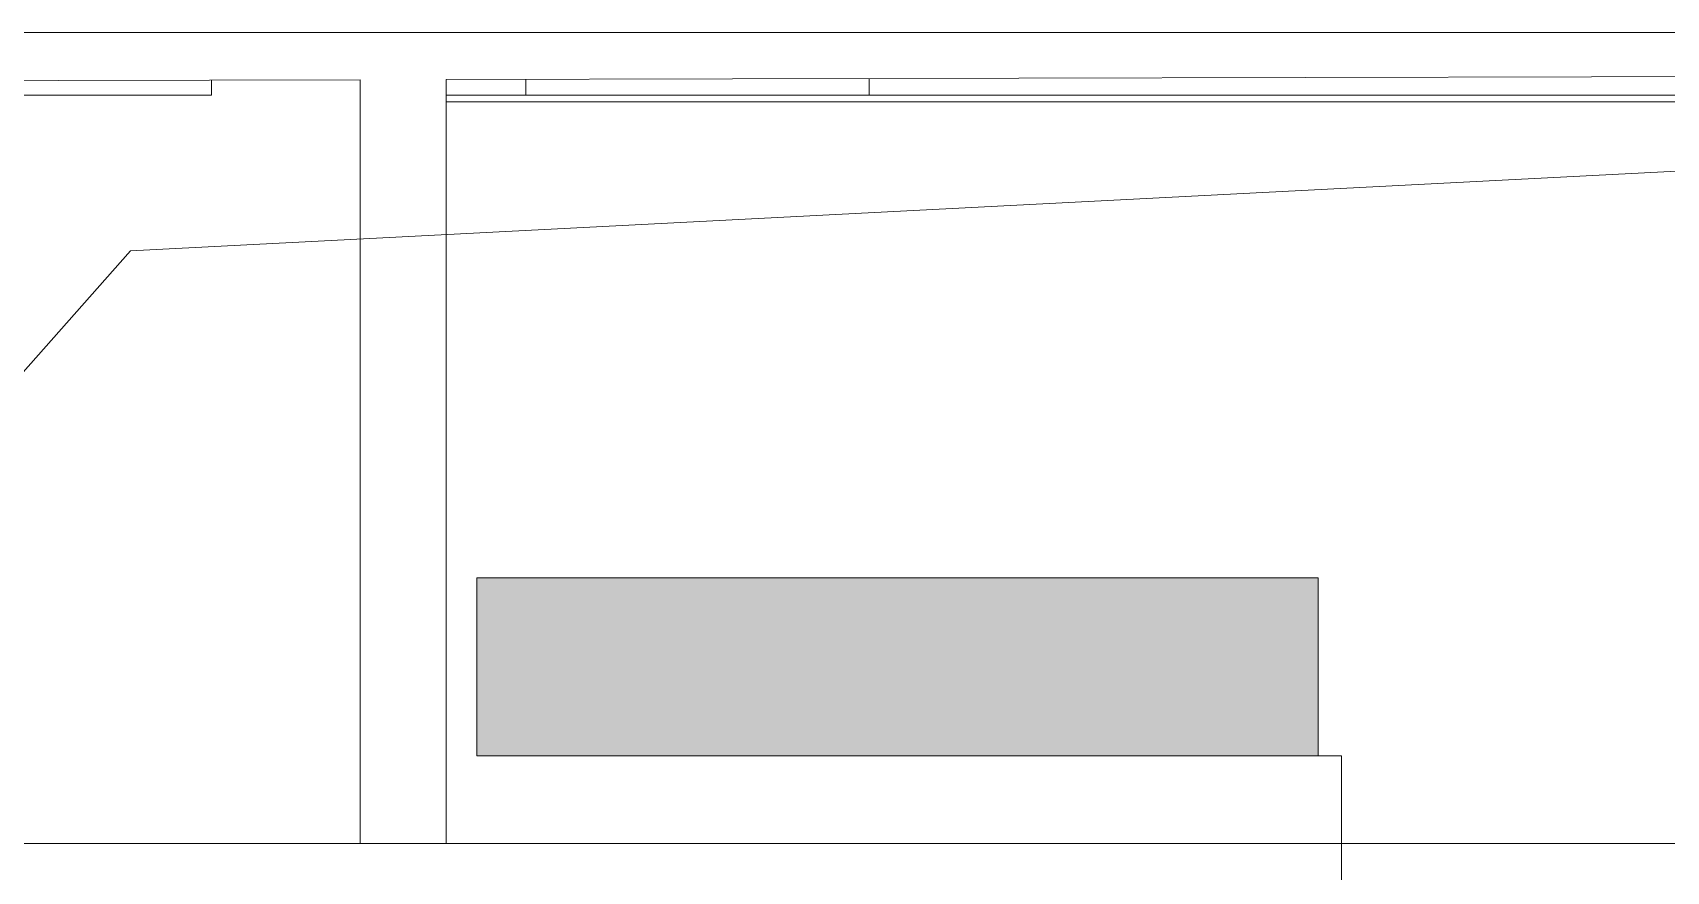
# Model space of a CAD drawing. Header units: millimetres. Extents: x -546 to 1681, y -650 to 1730.
# Drawn here: x 499.93 to 547.5, y 465.96 to 490.37 of the extents above; entities that cross this region are included whole.
import ezdxf

# ---------------------------------------------------------------- set-up
doc = ezdxf.new("R2010")
doc.units = ezdxf.units.MM

msp = doc.modelspace()

# ---------------------------------------------------------------- hatches: boundary and pattern name
at = {"true_color": 0xffffff}
h = msp.add_hatch(color=7, dxfattribs=at)
h.dxf.hatch_style = 2
h.paths.add_polyline_path([(512.871, 474.496), (537.369, 474.496), (537.369, 469.319), (512.871, 469.319)])
at = {"true_color": 0x0077b0}
h = msp.add_hatch(color=144, dxfattribs=at)
h.dxf.hatch_style = 2
h.paths.add_polyline_path([(534.236, 474.514), (534.313, 474.488), (534.338, 474.412), (534.338, 472.594), (534.313, 472.52), (534.236, 472.496), (534.16, 472.52), (534.135, 472.594), (534.135, 474.081), (533.726, 473.464), (533.681, 473.419), (533.63, 473.405), (533.581, 473.419), (533.537, 473.464), (533.127, 474.081), (533.127, 472.594), (533.102, 472.52), (533.026, 472.496), (532.95, 472.52), (532.924, 472.594), (532.924, 474.412), (532.95, 474.488), (533.026, 474.514), (533.075, 474.501), (533.114, 474.463), (533.63, 473.687), (534.152, 474.468), (534.188, 474.503)])
h = msp.add_hatch(color=144, dxfattribs=at)
h.dxf.hatch_style = 2
h.paths.add_polyline_path([(536.661, 473.503), (536.458, 473.503), (536.385, 473.529), (536.359, 473.605), (536.385, 473.681), (536.458, 473.706), (536.661, 473.706), (536.778, 473.729), (536.876, 473.794), (536.942, 473.892), (536.963, 474.008), (536.942, 474.125), (536.876, 474.223), (536.778, 474.289), (536.661, 474.31), (536.258, 474.31), (536.182, 474.336), (536.157, 474.412), (536.182, 474.488), (536.258, 474.514), (536.661, 474.514), (536.762, 474.505), (536.855, 474.477), (536.94, 474.432), (537.017, 474.367), (537.082, 474.289), (537.129, 474.202), (537.157, 474.109), (537.166, 474.008), (537.154, 473.889), (537.116, 473.782), (537.052, 473.687), (536.963, 473.605), (537.052, 473.522), (537.116, 473.427), (537.154, 473.32), (537.166, 473.201), (537.166, 472.998), (537.157, 472.898), (537.129, 472.805), (537.082, 472.72), (537.017, 472.642), (536.939, 472.578), (536.854, 472.532), (536.761, 472.505), (536.661, 472.496), (536.258, 472.496), (536.182, 472.52), (536.157, 472.594), (536.182, 472.671), (536.258, 472.696), (536.661, 472.696), (536.778, 472.719), (536.876, 472.786), (536.942, 472.883), (536.963, 473.001), (536.963, 473.201), (536.942, 473.318), (536.876, 473.416), (536.778, 473.482)])
h = msp.add_hatch(color=144, dxfattribs=at)
h.dxf.hatch_style = 2
h.paths.add_polyline_path([(535.651, 472.998), (534.844, 472.998), (534.768, 473.023), (534.742, 473.1), (534.768, 473.176), (534.844, 473.201), (535.651, 473.201), (535.727, 473.176), (535.752, 473.1), (535.727, 473.023)])
h = msp.add_hatch(color=144, dxfattribs=at)
h.paths.add_polyline_path([(524.554, 471.521), (524.554, 470.31), (524.524, 470.153), (524.435, 470.022), (524.305, 469.935), (524.15, 469.906), (523.947, 469.906), (523.791, 469.935), (523.662, 470.022), (523.573, 470.153), (523.544, 470.31), (523.544, 470.914), (523.573, 471.071), (523.662, 471.202), (523.792, 471.288), (523.947, 471.317), (524.351, 471.317), (524.351, 471.521), (524.336, 471.599), (524.294, 471.665), (524.229, 471.706), (524.15, 471.721), (523.845, 471.721), (523.772, 471.746), (523.747, 471.822), (523.772, 471.899), (523.845, 471.924), (524.15, 471.924), (524.307, 471.895), (524.435, 471.806), (524.524, 471.677)])
h.paths.add_polyline_path([(524.351, 470.31), (524.351, 471.114), (523.947, 471.114), (523.869, 471.1), (523.804, 471.058), (523.761, 470.992), (523.747, 470.914), (523.747, 470.31), (523.762, 470.233), (523.806, 470.166), (523.871, 470.122), (523.947, 470.107), (524.15, 470.107), (524.227, 470.122), (524.291, 470.166), (524.336, 470.232)])
h = msp.add_hatch(color=144, dxfattribs=at)
h.paths.add_polyline_path([(513.07, 470.408), (513.07, 470.812), (513.079, 470.914), (513.106, 471.008), (513.152, 471.093), (513.217, 471.171), (513.294, 471.235), (513.38, 471.281), (513.473, 471.308), (513.575, 471.317), (513.77, 471.281), (513.933, 471.173), (513.998, 471.096), (514.044, 471.01), (514.071, 470.916), (514.08, 470.812), (514.08, 470.408), (514.07, 470.308), (514.042, 470.216), (513.995, 470.131), (513.931, 470.053), (513.854, 469.988), (513.769, 469.943), (513.675, 469.915), (513.575, 469.906), (513.473, 469.915), (513.38, 469.943), (513.294, 469.988), (513.217, 470.053), (513.152, 470.131), (513.106, 470.216), (513.079, 470.308)])
h.paths.add_polyline_path([(513.877, 470.411), (513.877, 470.815), (513.856, 470.931), (513.789, 471.03), (513.692, 471.095), (513.575, 471.117), (513.458, 471.095), (513.361, 471.03), (513.294, 470.931), (513.273, 470.815), (513.273, 470.411), (513.294, 470.294), (513.361, 470.197), (513.458, 470.13), (513.575, 470.107), (513.692, 470.13), (513.789, 470.197), (513.856, 470.295)])
h = msp.add_hatch(color=144, dxfattribs=at)
h.dxf.hatch_style = 2
h.paths.add_polyline_path([(514.586, 471.317), (515.494, 471.317), (515.65, 471.288), (515.78, 471.202), (515.869, 471.071), (515.898, 470.914), (515.898, 470.005), (515.873, 469.93), (515.796, 469.906), (515.72, 469.93), (515.695, 470.005), (515.695, 470.914), (515.68, 470.992), (515.639, 471.058), (515.573, 471.101), (515.494, 471.114), (515.291, 471.114), (515.291, 470.005), (515.266, 469.93), (515.19, 469.906), (515.116, 469.93), (515.091, 470.005), (515.091, 471.114), (514.687, 471.114), (514.687, 470.005), (514.662, 469.93), (514.586, 469.906), (514.51, 469.93), (514.484, 470.005), (514.484, 471.219), (514.51, 471.292)])
h = msp.add_hatch(color=144, dxfattribs=at)
h.dxf.hatch_style = 2
h.paths.add_polyline_path([(516.994, 470.005), (516.994, 471.219), (517.019, 471.292), (517.095, 471.317), (517.6, 471.317), (517.755, 471.288), (517.885, 471.202), (517.974, 471.071), (518.004, 470.914), (518.004, 470.005), (517.979, 469.93), (517.902, 469.906), (517.826, 469.93), (517.801, 470.005), (517.801, 470.914), (517.786, 470.992), (517.744, 471.058), (517.679, 471.101), (517.6, 471.114), (517.197, 471.114), (517.197, 470.005), (517.172, 469.93), (517.095, 469.906), (517.019, 469.93)])
h = msp.add_hatch(color=144, dxfattribs=at)
h.paths.add_polyline_path([(518.408, 470.408), (518.408, 470.812), (518.417, 470.914), (518.445, 471.008), (518.49, 471.093), (518.555, 471.171), (518.633, 471.235), (518.718, 471.281), (518.812, 471.308), (518.913, 471.317), (519.108, 471.281), (519.271, 471.173), (519.336, 471.096), (519.382, 471.01), (519.409, 470.916), (519.418, 470.812), (519.418, 470.408), (519.409, 470.308), (519.38, 470.216), (519.334, 470.131), (519.269, 470.053), (519.192, 469.988), (519.107, 469.943), (519.014, 469.915), (518.913, 469.906), (518.812, 469.915), (518.718, 469.943), (518.633, 469.988), (518.555, 470.053), (518.49, 470.131), (518.445, 470.216), (518.417, 470.308)])
h.paths.add_polyline_path([(519.215, 470.411), (519.215, 470.815), (519.194, 470.931), (519.128, 471.03), (519.03, 471.095), (518.913, 471.117), (518.796, 471.095), (518.699, 471.03), (518.633, 470.931), (518.611, 470.815), (518.611, 470.411), (518.633, 470.294), (518.699, 470.197), (518.796, 470.13), (518.913, 470.107), (519.03, 470.13), (519.128, 470.197), (519.194, 470.295)])
h = msp.add_hatch(color=144, dxfattribs=at)
h.dxf.hatch_style = 2
h.paths.add_polyline_path([(520.327, 471.317), (520.731, 471.317), (520.807, 471.292), (520.832, 471.219), (520.832, 470.005), (520.807, 469.93), (520.731, 469.906), (520.655, 469.93), (520.63, 470.005), (520.63, 471.114), (520.398, 471.114), (520.017, 469.974), (519.983, 469.923), (519.924, 469.906), (519.848, 469.932), (519.823, 470.008), (519.828, 470.039), (520.226, 471.236), (520.266, 471.298)])
h = msp.add_hatch(color=144, dxfattribs=at)
h.paths.add_polyline_path([(522.044, 471.114), (521.64, 471.114), (521.562, 471.1), (521.496, 471.058), (521.454, 470.992), (521.44, 470.914), (521.44, 470.31), (521.455, 470.233), (521.499, 470.166), (521.564, 470.122), (521.64, 470.107), (521.843, 470.107), (521.92, 470.122), (521.984, 470.166), (522.029, 470.232), (522.044, 470.31)])
h.paths.add_polyline_path([(522.447, 470.005), (522.422, 469.93), (522.349, 469.906), (522.219, 469.932), (522.117, 470.01), (521.992, 469.932), (521.843, 469.906), (521.64, 469.906), (521.484, 469.935), (521.355, 470.022), (521.266, 470.152), (521.237, 470.31), (521.237, 470.914), (521.266, 471.071), (521.355, 471.202), (521.484, 471.288), (521.64, 471.317), (522.145, 471.317), (522.221, 471.292), (522.247, 471.219), (522.247, 470.208), (522.272, 470.132), (522.349, 470.107), (522.422, 470.081)])
h = msp.add_hatch(color=144, dxfattribs=at)
h.paths.add_polyline_path([(524.958, 470.408), (524.958, 470.812), (524.967, 470.914), (524.995, 471.008), (525.04, 471.093), (525.105, 471.171), (525.183, 471.235), (525.268, 471.281), (525.362, 471.308), (525.463, 471.317), (525.658, 471.281), (525.821, 471.173), (525.886, 471.096), (525.932, 471.01), (525.959, 470.916), (525.968, 470.812), (525.968, 470.408), (525.959, 470.308), (525.93, 470.216), (525.884, 470.131), (525.819, 470.053), (525.742, 469.988), (525.657, 469.943), (525.564, 469.915), (525.463, 469.906), (525.362, 469.915), (525.268, 469.943), (525.183, 469.988), (525.105, 470.053), (525.04, 470.131), (524.995, 470.216), (524.967, 470.308)])
h.paths.add_polyline_path([(525.765, 470.411), (525.765, 470.815), (525.744, 470.931), (525.678, 471.03), (525.58, 471.095), (525.463, 471.117), (525.346, 471.095), (525.249, 471.03), (525.183, 470.931), (525.161, 470.815), (525.161, 470.411), (525.183, 470.294), (525.249, 470.197), (525.346, 470.13), (525.463, 470.107), (525.58, 470.13), (525.678, 470.197), (525.744, 470.295)])
h = msp.add_hatch(color=144, dxfattribs=at)
h.dxf.hatch_style = 2
h.paths.add_polyline_path([(527.064, 470.005), (527.064, 471.219), (527.089, 471.292), (527.165, 471.317), (527.67, 471.317), (527.824, 471.288), (527.955, 471.202), (528.044, 471.071), (528.074, 470.914), (528.074, 470.005), (528.048, 469.93), (527.972, 469.906), (527.896, 469.93), (527.871, 470.005), (527.871, 470.914), (527.856, 470.992), (527.814, 471.058), (527.749, 471.101), (527.67, 471.114), (527.267, 471.114), (527.267, 470.005), (527.241, 469.93), (527.165, 469.906), (527.089, 469.93)])
h = msp.add_hatch(color=144, dxfattribs=at)
h.paths.add_polyline_path([(528.478, 470.408), (528.478, 470.812), (528.487, 470.914), (528.514, 471.008), (528.56, 471.093), (528.625, 471.171), (528.703, 471.235), (528.788, 471.281), (528.881, 471.308), (528.983, 471.317), (529.178, 471.281), (529.341, 471.173), (529.406, 471.096), (529.452, 471.01), (529.479, 470.916), (529.488, 470.812), (529.488, 470.408), (529.478, 470.308), (529.45, 470.216), (529.404, 470.131), (529.339, 470.053), (529.262, 469.988), (529.177, 469.943), (529.083, 469.915), (528.983, 469.906), (528.881, 469.915), (528.788, 469.943), (528.703, 469.988), (528.625, 470.053), (528.56, 470.131), (528.514, 470.216), (528.487, 470.308)])
h.paths.add_polyline_path([(529.285, 470.411), (529.285, 470.815), (529.264, 470.931), (529.197, 471.03), (529.1, 471.095), (528.983, 471.117), (528.866, 471.095), (528.769, 471.03), (528.702, 470.931), (528.681, 470.815), (528.681, 470.411), (528.702, 470.294), (528.769, 470.197), (528.866, 470.13), (528.983, 470.107), (529.1, 470.13), (529.197, 470.197), (529.264, 470.295)])
h = msp.add_hatch(color=144, dxfattribs=at)
h.dxf.hatch_style = 2
h.paths.add_polyline_path([(529.994, 471.317), (530.902, 471.317), (531.058, 471.288), (531.188, 471.202), (531.277, 471.071), (531.306, 470.914), (531.306, 470.005), (531.281, 469.93), (531.204, 469.906), (531.128, 469.93), (531.103, 470.005), (531.103, 470.914), (531.088, 470.992), (531.047, 471.058), (530.981, 471.101), (530.902, 471.114), (530.699, 471.114), (530.699, 470.005), (530.674, 469.93), (530.598, 469.906), (530.524, 469.93), (530.499, 470.005), (530.499, 471.114), (530.095, 471.114), (530.095, 470.005), (530.07, 469.93), (529.994, 469.906), (529.918, 469.93), (529.892, 470.005), (529.892, 471.219), (529.918, 471.292)])
h = msp.add_hatch(color=144, dxfattribs=at)
h.paths.add_polyline_path([(531.711, 470.408), (531.711, 470.812), (531.72, 470.914), (531.747, 471.008), (531.793, 471.093), (531.857, 471.171), (531.935, 471.235), (532.02, 471.281), (532.114, 471.308), (532.215, 471.317), (532.41, 471.281), (532.574, 471.173), (532.638, 471.096), (532.684, 471.01), (532.711, 470.916), (532.72, 470.812), (532.72, 470.408), (532.711, 470.308), (532.683, 470.216), (532.636, 470.131), (532.571, 470.053), (532.494, 469.988), (532.409, 469.943), (532.316, 469.915), (532.215, 469.906), (532.114, 469.915), (532.02, 469.943), (531.935, 469.988), (531.857, 470.053), (531.793, 470.131), (531.747, 470.216), (531.72, 470.308)])
h.paths.add_polyline_path([(532.517, 470.411), (532.517, 470.815), (532.496, 470.931), (532.43, 471.03), (532.332, 471.095), (532.215, 471.117), (532.098, 471.095), (532.001, 471.03), (531.935, 470.931), (531.913, 470.815), (531.913, 470.411), (531.935, 470.294), (532.001, 470.197), (532.098, 470.13), (532.215, 470.107), (532.332, 470.13), (532.43, 470.197), (532.496, 470.295)])
h = msp.add_hatch(color=144, dxfattribs=at)
h.dxf.hatch_style = 2
h.paths.add_polyline_path([(533.63, 471.317), (534.033, 471.317), (534.109, 471.292), (534.135, 471.219), (534.135, 470.005), (534.109, 469.93), (534.033, 469.906), (533.957, 469.93), (533.932, 470.005), (533.932, 471.114), (533.7, 471.114), (533.319, 469.974), (533.285, 469.923), (533.226, 469.906), (533.15, 469.932), (533.125, 470.008), (533.13, 470.039), (533.528, 471.236), (533.568, 471.298)])
h = msp.add_hatch(color=144, dxfattribs=at)
h.dxf.hatch_style = 2
h.paths.add_polyline_path([(534.742, 470.654), (535.377, 471.289), (535.408, 471.311), (535.448, 471.317), (535.524, 471.292), (535.549, 471.219), (535.518, 471.148), (535.075, 470.702), (535.53, 470.064), (535.549, 470.005), (535.524, 469.93), (535.448, 469.906), (535.399, 469.917), (535.363, 469.949), (534.928, 470.558), (534.742, 470.369), (534.742, 470.005), (534.717, 469.93), (534.641, 469.906), (534.564, 469.93), (534.539, 470.005), (534.539, 471.219), (534.564, 471.292), (534.641, 471.317), (534.717, 471.292), (534.742, 471.219)])
h = msp.add_hatch(color=144, dxfattribs=at)
h.paths.add_polyline_path([(536.76, 471.114), (536.357, 471.114), (536.278, 471.1), (536.213, 471.058), (536.171, 470.992), (536.156, 470.914), (536.156, 470.31), (536.171, 470.233), (536.216, 470.166), (536.281, 470.122), (536.357, 470.107), (536.56, 470.107), (536.637, 470.122), (536.701, 470.166), (536.746, 470.232), (536.76, 470.31)])
h.paths.add_polyline_path([(537.164, 470.005), (537.139, 469.93), (537.065, 469.906), (536.936, 469.932), (536.834, 470.01), (536.709, 469.932), (536.56, 469.906), (536.357, 469.906), (536.201, 469.935), (536.072, 470.022), (535.983, 470.152), (535.953, 470.31), (535.953, 470.914), (535.983, 471.071), (536.072, 471.202), (536.201, 471.288), (536.357, 471.317), (536.862, 471.317), (536.938, 471.292), (536.963, 471.219), (536.963, 470.208), (536.989, 470.132), (537.065, 470.107), (537.139, 470.081)])

# ---------------------------------------------------------------- linework, layer by layer
at = {"color": 7, "lineweight": 0}
for points in [[(187.211, 490.372), (863.726, 490.372)], [(487.501, 488.946), (509.473, 488.999)], [(509.473, 488.999), (509.473, 466.766)], [(511.973, 489.005), (562.002, 489.127)], [(511.973, 466.766), (511.973, 489.005)], [(514.29, 489.011), (514.29, 488.557)], [(524.29, 488.557), (524.29, 489.035)], [(491.64, 488.557), (505.14, 488.557)], [(505.14, 488.557), (505.14, 488.989)], [(548.549, 488.557), (511.973, 488.557)], [(511.973, 488.357), (548.549, 488.357)], [(606.027, 466.766), (487.301, 466.766)]]:
    msp.add_lwpolyline(points, dxfattribs=at)
at = {"color": 8, "lineweight": 0, "true_color": 0x6e6e6e}
for points in [[(502.782, 484.022), (606.027, 489.335)], [(487.501, 466.766), (502.782, 484.022)]]:
    msp.add_lwpolyline(points, dxfattribs=at)
at = {"color": 144, "lineweight": 0, "true_color": 0x0077b0}
for points in [[(512.871, 474.496), (537.369, 474.496)], [(512.871, 469.319), (512.871, 474.496)], [(537.369, 474.496), (537.369, 469.319)], [(537.369, 469.319), (512.871, 469.319)], [(538.048, 469.319), (537.369, 469.319)], [(538.048, 443.954), (538.048, 469.319)]]:
    msp.add_lwpolyline(points, dxfattribs=at)

doc.saveas('drawing.dxf')
